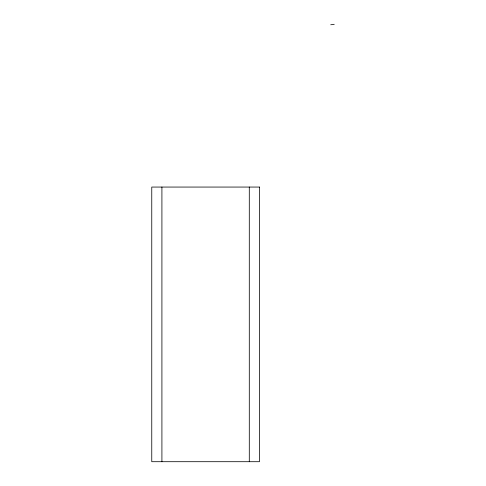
<?xml version="1.0" encoding="UTF-8"?>
<svg xmlns="http://www.w3.org/2000/svg" width="486" height="486" viewBox="0 0 486 486"><rect width="100%" height="100%" fill="white"/><g stroke="black" fill="none" stroke-linecap="round" stroke-linejoin="round"><path stroke-width="0.73" d="M330.717 24.78L334.24 24.3M249.294 187.061L249.294 461.7M161.911 187.061L161.911 461.7M259.445 187.061L151.76 187.061L151.76 461.7L259.445 461.7L259.445 187.061"/></g></svg>
